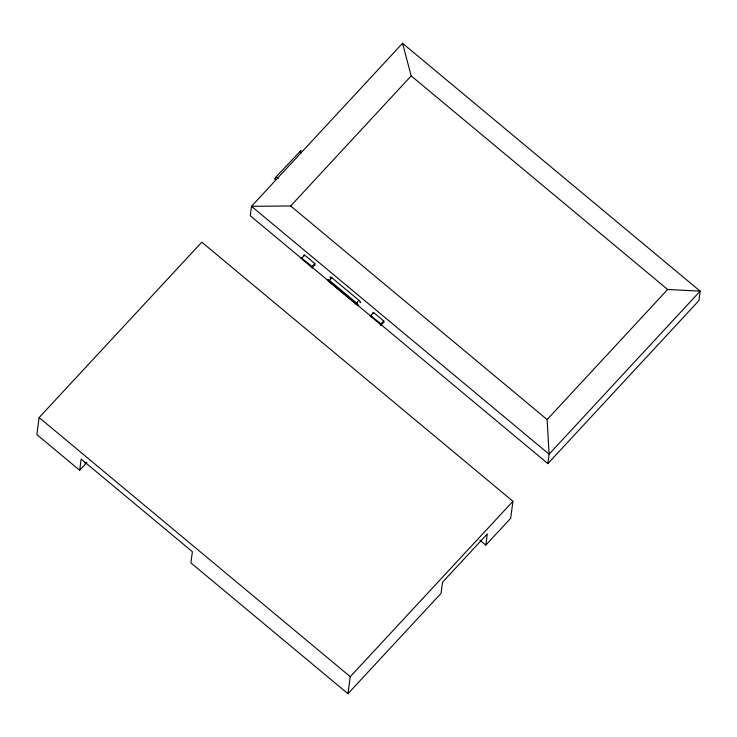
<?xml version="1.0" encoding="UTF-8"?>
<svg xmlns="http://www.w3.org/2000/svg" width="737" height="737" viewBox="0 0 737 737"><rect width="100%" height="100%" fill="white"/><g stroke="black" fill="none" stroke-linecap="round" stroke-linejoin="round"><path stroke-width="1.11" d="M84.921 463.131L85.031 462.237M547.886 463.61L549.102 454.167L547.13 419.556L667.648 289.475L700.15 291.143L698.934 300.585L547.886 463.61L380.099 323.875M479.99 540.276L485.803 545.122L510.667 518.314L512.934 501.289L201.8 242.178L39.125 417.566L36.85 434.59L79.679 470.261L86.855 462.541M79.679 470.261L81.162 459.087L192.394 551.709L190.901 562.893L347.984 693.71L441.039 593.377L442.532 582.212L487.295 533.947L485.803 545.122M347.984 693.71L350.259 676.686L512.934 501.289M300.65 151.426L301 150.495L276.163 176.834L274.643 179.192L275.454 178.778M547.13 419.556L290.673 205.973L251.492 206.314L549.102 454.167L700.15 291.143L402.54 43.29L251.492 206.323L250.276 215.766L301.497 258.42M290.673 205.973L411.191 75.893L402.54 43.29M301.903 257.987L304.611 255.076L314.782 263.542L312.073 266.462L301.304 257.922A5.564 1.529 42.8 0 0 301.203 258.494L312.516 267.909A5.564 1.529 42.8 0 0 312.589 267.384L312.129 266.508M311.88 267.89L314.598 264.961M329.411 280.382L356.551 302.99A2.174 0.599 42.8 0 1 358.099 305.072A2.174 0.599 42.8 0 1 356.358 304.418L329.218 281.81A2.174 0.599 42.8 0 1 327.67 279.738A2.174 0.599 42.8 0 1 329.411 280.392L331.853 277.757L358.993 300.364A2.174 0.59 42.8 0 1 360.448 302.059A2.174 0.59 42.8 0 1 359.997 302.538M356.551 302.99L358.993 300.364M356.358 304.418L357.583 303.1M370.877 315.427L373.585 312.516L383.747 320.982L381.047 323.902L370.278 315.362A5.564 1.529 42.8 0 0 370.177 315.933L381.49 325.349A5.564 1.529 42.8 0 0 381.554 324.824L381.103 323.948M380.854 325.33L383.572 322.401M304.234 254.91L304.003 255.896M373.208 312.35L373.115 313.603M314.837 265.108L314.957 263.726M383.811 322.548L383.876 321.102M411.191 75.893L667.648 289.475M299.701 151.454L301.378 152.854M276.163 176.834L278.254 178.584M312.101 267.245L372.148 317.26M39.125 417.566L350.259 676.686M330.563 278.042A2.174 0.59 42.8 0 1 330.268 276.937A2.174 0.59 42.8 0 1 331.843 277.757"/></g></svg>
